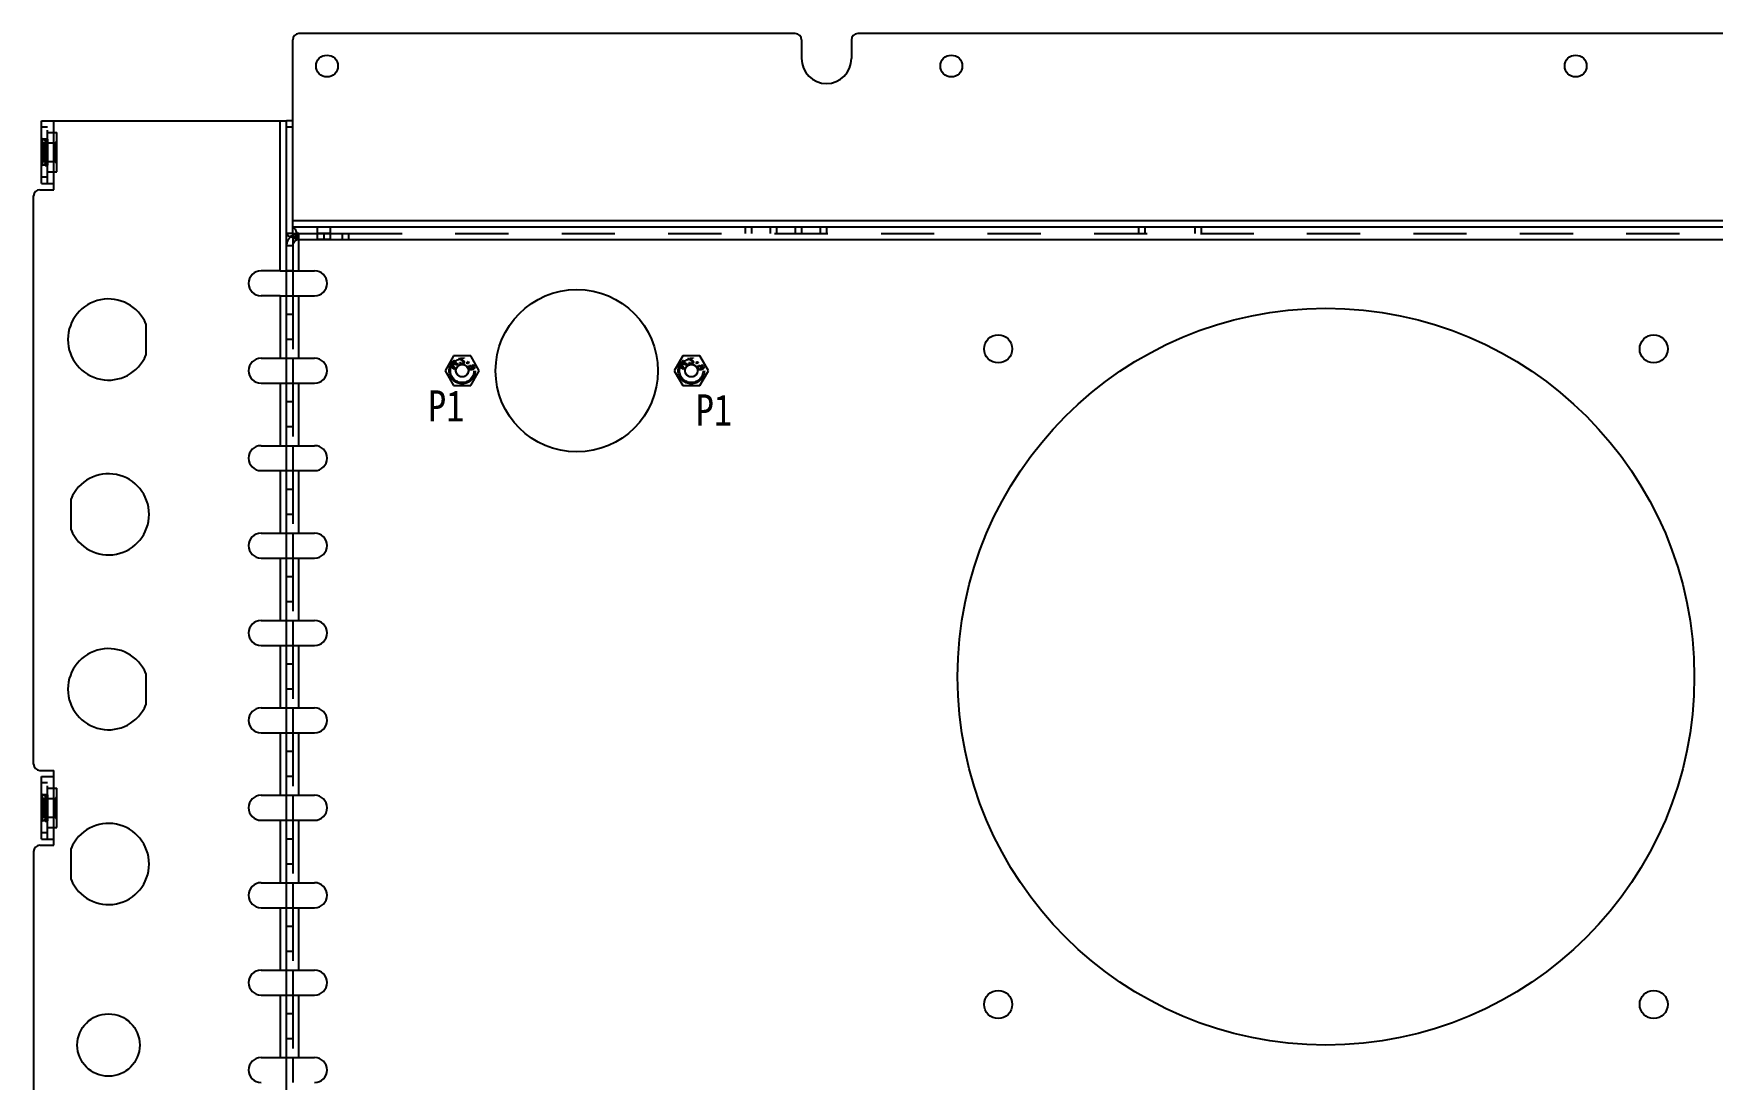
# Model space of a CAD drawing. Header units: millimetres. Extents: x 0 to 8948, y -1340 to 1100.
# Drawn here: x 6336 to 6604.9, y -799.5 to -632 of the extents above; entities that cross this region are included whole.
import ezdxf

# ---------------------------------------------------------------- set-up
doc = ezdxf.new("R2010")
doc.units = ezdxf.units.MM
doc.header["$LTSCALE"] = 85.25
doc.linetypes.add('HIDDEN', pattern=[0.2, 0.1, -0.1])
doc.layers.get('0').update_dxf_attribs({"linetype": 'CONTINUOUS'})
doc.layers.add('02___PRT_ALL_AXES', color=7, linetype='CONTINUOUS')
doc.layers.add('DEFAULT_2', color=8, linetype='HIDDEN')
doc.styles.get("Standard").update_dxf_attribs({"font": 'txt', "width": 0.85})

msp = doc.modelspace()

# ---------------------------------------------------------------- linework, layer by layer
at = {"color": 3, "linetype": 'Continuous'}
for p, q in [((6377.513, -662.996), (6377.513, -632.996)), ((6459.013, -632.996), (6459.013, -635.996)), ((6467.013, -632.996), (6467.013, -635.996)), ((6337.263, -655.996), (6337.263, -645.996)), ((6339.263, -656.996), (6339.263, -645.996)), ((6375.513, -669.996), (6375.513, -645.996)), ((6376.513, -883.996), (6376.513, -645.996)), ((6337.263, -655.996), (6339.263, -655.996)), ((6336.013, -748.996), (6336.013, -657.996)), ((6337.013, -656.996), (6339.263, -656.996)), ((6693.513, -661.996), (6377.513, -661.996)), ((6693.513, -662.996), (6377.513, -662.996)), ((6378.513, -669.996), (6378.513, -664.996)), ((6378.513, -664.996), (6692.513, -664.996)), ((6375.513, -669.996), (6381.013, -669.996)), ((6375.513, -673.996), (6375.513, -683.996)), ((6375.513, -673.996), (6381.013, -673.996)), ((6378.513, -683.996), (6378.513, -673.996)), ((6372.455, -683.996), (6381.013, -683.996)), ((6372.455, -687.996), (6381.013, -687.996)), ((6375.513, -687.996), (6375.513, -697.996)), ((6378.513, -697.996), (6378.513, -687.996)), ((6372.455, -697.996), (6381.013, -697.996)), ((6372.455, -701.996), (6381.013, -701.996)), ((6375.513, -701.996), (6375.513, -711.996)), ((6378.513, -711.996), (6378.513, -701.996)), ((6372.455, -711.996), (6381.013, -711.996)), ((6372.455, -715.996), (6381.013, -715.996)), ((6375.513, -715.996), (6375.513, -725.996)), ((6378.513, -725.996), (6378.513, -715.996)), ((6372.455, -725.996), (6381.013, -725.996)), ((6372.455, -729.996), (6381.013, -729.996)), ((6375.513, -729.996), (6375.513, -739.996)), ((6378.513, -739.996), (6378.513, -729.996)), ((6372.455, -739.996), (6381.013, -739.996)), ((6372.455, -743.996), (6381.013, -743.996)), ((6375.513, -743.996), (6375.513, -753.996)), ((6378.513, -753.996), (6378.513, -743.996)), ((6337.013, -749.996), (6339.263, -749.996)), ((6339.263, -761.996), (6339.263, -749.996)), ((6337.263, -760.996), (6337.263, -750.996)), ((6337.263, -750.996), (6339.263, -750.996)), ((6372.455, -753.996), (6381.013, -753.996)), ((6372.455, -757.996), (6381.013, -757.996)), ((6375.513, -757.996), (6375.513, -767.996)), ((6378.513, -767.996), (6378.513, -757.996)), ((6336.013, -762.996), (6336.013, -858.996)), ((6337.013, -761.996), (6339.263, -761.996)), ((6337.263, -760.996), (6339.263, -760.996)), ((6372.455, -767.996), (6381.013, -767.996)), ((6372.455, -771.996), (6381.013, -771.996)), ((6375.513, -771.996), (6375.513, -781.996)), ((6378.513, -781.996), (6378.513, -771.996)), ((6372.455, -781.996), (6381.013, -781.996)), ((6372.455, -785.996), (6381.013, -785.996)), ((6375.513, -785.996), (6375.513, -795.996)), ((6378.513, -795.996), (6378.513, -785.996)), ((6372.455, -795.996), (6381.013, -795.996))]:
    msp.add_line(p, q, dxfattribs=at)
at = {"color": 1, "linetype": 'Continuous'}
for p, q in [((6458.013, -631.996), (6378.513, -631.996)), ((6618.013, -631.996), (6468.013, -631.996)), ((6337.263, -645.996), (6376.513, -645.996))]:
    msp.add_line(p, q, dxfattribs=at)
at = {"color": 7, "linetype": 'Continuous'}
for p, q in [((6377.513, -645.996), (6376.513, -645.996)), ((6377.513, -646.996), (6376.513, -646.996)), ((6377.513, -663.996), (6376.513, -663.996)), ((6377.513, -663.996), (6377.513, -662.996)), ((6377.513, -669.996), (6377.513, -673.996)), ((6377.513, -683.996), (6377.513, -687.996)), ((6403.292, -683.621), (6401.921, -685.996)), ((6406.034, -683.621), (6403.292, -683.621)), ((6407.405, -685.996), (6406.034, -683.621)), ((6439.992, -683.621), (6438.621, -685.996)), ((6442.734, -683.621), (6439.992, -683.621)), ((6444.105, -685.996), (6442.734, -683.621)), ((6401.921, -685.996), (6403.292, -688.371)), ((6403.292, -688.371), (6406.034, -688.371)), ((6406.034, -688.371), (6407.405, -685.996)), ((6438.621, -685.996), (6439.992, -688.371)), ((6439.992, -688.371), (6442.734, -688.371)), ((6442.734, -688.371), (6444.105, -685.996)), ((6377.513, -697.996), (6377.513, -701.996)), ((6377.513, -711.996), (6377.513, -715.996)), ((6377.513, -725.996), (6377.513, -729.996)), ((6377.513, -739.996), (6377.513, -743.996)), ((6377.513, -753.996), (6377.513, -757.996)), ((6377.513, -767.996), (6377.513, -771.996)), ((6377.513, -781.996), (6377.513, -785.996)), ((6377.513, -795.996), (6377.513, -799.996))]:
    msp.add_line(p, q, dxfattribs=at)
at = {"color": 3, "linetype": 'Continuous'}
for centre, radius, start, end in [((6378.513, -632.996), 1, 90, 180), ((6458.013, -632.996), 1, 0, 90), ((6468.013, -632.996), 1, 90, 180), ((6337.013, -657.996), 1, 90, 180), ((6378.513, -665.996), 2, 109.98896, 117.71441), ((6381.013, -671.996), 2, 270, 90), ((6372.455, -685.996), 2, 90, 270), ((6381.013, -685.996), 2, 270, 90), ((6372.455, -699.996), 2, 90, 270), ((6381.013, -699.996), 2, 270, 90), ((6372.455, -713.996), 2, 90, 270), ((6381.013, -713.996), 2, 270, 90), ((6372.455, -727.996), 2, 90, 270), ((6381.013, -727.996), 2, 270, 90), ((6372.455, -741.996), 2, 90, 270), ((6381.013, -741.996), 2, 270, 90), ((6337.013, -748.996), 1, 180, 270), ((6372.455, -755.996), 2, 90, 270), ((6381.013, -755.996), 2, 270, 90), ((6337.013, -762.996), 1, 90, 180), ((6372.455, -769.996), 2, 90, 270), ((6381.013, -769.996), 2, 270, 90), ((6372.455, -783.996), 2, 90, 270), ((6381.013, -783.996), 2, 270, 90), ((6372.455, -797.996), 2, 90, 270), ((6381.013, -797.996), 2, 270, 90)]:
    msp.add_arc(centre, radius, start, end, dxfattribs=at)
at = {"color": 1, "linetype": 'Continuous'}
msp.add_arc((6463.013, -635.996), 4, 180, 0, dxfattribs=at)
at = {"color": 3, "linetype": 'Continuous'}
for points in [[(6376.513, -663.996), (6376.513, -664.093), (6376.644, -664.246), (6376.863, -664.383), (6377.224, -664.56), (6377.781, -664.762), (6378.257, -664.914), (6378.513, -664.996)], [(6377.513, -662.996), (6377.611, -662.996), (6377.763, -663.127), (6377.9, -663.345), (6378.078, -663.706), (6378.279, -664.263), (6378.432, -664.74), (6378.513, -664.996)]]:
    msp.add_open_spline(points, degree=3, knots=[0, 0, 0, 0, 0.1275582, 0.2247905, 0.3461005, 0.6491201, 1, 1, 1, 1], dxfattribs=at)
at = {"color": 7, "linetype": 'Continuous'}
for points in [[(6377.513, -663.996), (6377.513, -664.189), (6377.759, -664.481), (6378.139, -664.757), (6378.384, -664.914), (6378.513, -664.996)], [(6377.513, -663.996), (6377.706, -663.996), (6377.998, -664.242), (6378.274, -664.621), (6378.431, -664.867), (6378.513, -664.996)]]:
    msp.add_open_spline(points, degree=3, knots=[0, 0, 0, 0, 0.4006962, 0.6839153, 1, 1, 1, 1], dxfattribs=at)
at = {"layer": '02___PRT_ALL_AXES', "color": 8, "linetype": 'HIDDEN'}
for p, q in [((6337.263, -648.896), (6337.263, -653.096)), ((6338.263, -648.896), (6337.263, -648.896)), ((6338.263, -648.896), (6338.263, -653.096)), ((6338.263, -653.096), (6337.263, -653.096)), ((6381.463, -664.996), (6381.463, -662.996)), ((6383.563, -662.996), (6381.463, -662.996)), ((6383.563, -663.996), (6381.463, -663.996)), ((6382.513, -663.996), (6382.513, -664.996)), ((6383.563, -664.996), (6383.563, -662.996)), ((6383.563, -664.996), (6381.463, -664.996)), ((6377.513, -669.996), (6376.513, -669.996)), ((6376.513, -673.996), (6377.513, -673.996)), ((6337.263, -753.896), (6337.263, -758.096)), ((6338.263, -753.896), (6337.263, -753.896)), ((6338.263, -753.896), (6338.263, -758.096)), ((6338.263, -758.096), (6337.263, -758.096))]:
    msp.add_line(p, q, dxfattribs=at)
at = {"layer": '02___PRT_ALL_AXES', "color": 3, "linetype": 'Continuous'}
for p, q in [((6375.513, -669.996), (6372.455, -669.996)), ((6375.513, -673.996), (6372.455, -673.996))]:
    msp.add_line(p, q, dxfattribs=at)
at = {"layer": '02___PRT_ALL_AXES', "color": 1, "linetype": 'Continuous'}
for p, q in [((6354.013, -678.496), (6354.013, -683.496)), ((6342.013, -711.496), (6342.013, -706.496)), ((6354.013, -734.496), (6354.013, -739.496)), ((6342.013, -767.496), (6342.013, -762.496))]:
    msp.add_line(p, q, dxfattribs=at)
for centre, radius in [((6383.013, -637.196), 1.75), ((6483.013, -637.196), 1.75), ((6583.013, -637.196), 1.75), ((6423.013, -685.996), 13)]:
    msp.add_circle(centre, radius, dxfattribs=at)
at = {"layer": '02___PRT_ALL_AXES', "color": 3, "linetype": 'Continuous'}
for centre, radius in [((6543.013, -734.996), 59), ((6490.513, -682.496), 2.25), ((6595.513, -682.496), 2.25), ((6404.663, -685.996), 1), ((6441.363, -685.996), 1), ((6490.513, -787.496), 2.25), ((6595.513, -787.496), 2.25), ((6348.013, -793.996), 5)]:
    msp.add_circle(centre, radius, dxfattribs=at)
at = {"layer": '02___PRT_ALL_AXES', "color": 8, "linetype": 'HIDDEN'}
for centre, radius in [((6404.663, -685.996), 2.095), ((6404.663, -685.996), 1.895), ((6441.363, -685.996), 2.095), ((6441.363, -685.996), 1.895)]:
    msp.add_circle(centre, radius, dxfattribs=at)
at = {"layer": '02___PRT_ALL_AXES', "color": 3, "linetype": 'Continuous'}
msp.add_arc((6372.455, -671.996), 2, 90, 270, dxfattribs=at)
at = {"layer": '02___PRT_ALL_AXES', "color": 1, "linetype": 'Continuous'}
for centre, start, end in [((6348.013, -680.996), 22.61986, 337.38014), ((6348.013, -708.996), 202.61986, 157.38014), ((6348.013, -736.996), 22.61986, 337.38014), ((6348.013, -764.996), 202.61986, 157.38014)]:
    msp.add_arc(centre, 6.5, start, end, dxfattribs=at)
at = {"layer": 'DEFAULT_2', "color": 8, "linetype": 'HIDDEN'}
for p, q in [((6338.263, -646.996), (6337.263, -646.996)), ((6338.263, -655.996), (6338.263, -645.996)), ((6338.263, -647.846), (6339.763, -647.846)), ((6339.763, -654.146), (6339.763, -647.846)), ((6337.293, -648.871), (6337.293, -653.121)), ((6337.293, -648.871), (6337.393, -648.871)), ((6337.593, -649.496), (6337.293, -649.196)), ((6337.393, -648.871), (6337.393, -653.121)), ((6337.883, -649.096), (6337.393, -648.871)), ((6337.593, -649.496), (6337.593, -652.496)), ((6337.593, -649.496), (6339.463, -649.496)), ((6337.883, -648.871), (6337.883, -653.121)), ((6337.883, -648.871), (6338.263, -648.871)), ((6339.463, -649.496), (6339.763, -649.196)), ((6339.463, -649.496), (6339.463, -652.496)), ((6337.593, -652.496), (6337.293, -652.796)), ((6337.293, -653.121), (6337.393, -653.121)), ((6337.883, -652.896), (6337.393, -653.121)), ((6337.593, -652.496), (6339.463, -652.496)), ((6337.883, -653.121), (6338.263, -653.121)), ((6339.463, -652.496), (6339.763, -652.796)), ((6339.743, -651.44), (6339.743, -651.059)), ((6339.763, -651.059), (6339.743, -651.059)), ((6339.743, -651.06), (6339.763, -651.06)), ((6339.743, -651.087), (6339.763, -651.087)), ((6339.763, -651.092), (6339.743, -651.092)), ((6339.743, -651.098), (6339.763, -651.098)), ((6339.743, -651.1), (6339.763, -651.1)), ((6339.763, -651.106), (6339.743, -651.106)), ((6339.743, -651.107), (6339.763, -651.107)), ((6339.743, -651.132), (6339.763, -651.132)), ((6339.743, -651.139), (6339.763, -651.139)), ((6339.743, -651.166), (6339.763, -651.166)), ((6339.743, -651.211), (6339.763, -651.211)), ((6339.743, -651.223), (6339.763, -651.223)), ((6339.743, -651.247), (6339.763, -651.247)), ((6339.743, -651.256), (6339.763, -651.256)), ((6339.743, -651.257), (6339.763, -651.257)), ((6339.743, -651.273), (6339.763, -651.273)), ((6339.743, -651.351), (6339.763, -651.351)), ((6339.743, -651.354), (6339.763, -651.354)), ((6339.763, -651.358), (6339.743, -651.358)), ((6339.743, -651.359), (6339.763, -651.359)), ((6339.743, -651.366), (6339.763, -651.366)), ((6339.743, -651.388), (6339.763, -651.388)), ((6339.743, -651.388), (6339.763, -651.388)), ((6339.743, -651.389), (6339.763, -651.389)), ((6339.743, -651.399), (6339.763, -651.399)), ((6339.743, -651.439), (6339.763, -651.439)), ((6339.743, -651.44), (6339.763, -651.44)), ((6339.743, -653.471), (6339.743, -651.58)), ((6339.743, -651.58), (6339.763, -651.58)), ((6339.743, -651.591), (6339.763, -651.591)), ((6339.743, -651.751), (6339.763, -651.751)), ((6339.743, -651.758), (6339.763, -651.758)), ((6339.743, -651.786), (6339.763, -651.786)), ((6339.743, -651.798), (6339.763, -651.798)), ((6339.743, -651.827), (6339.763, -651.827)), ((6339.743, -651.834), (6339.763, -651.834)), ((6339.743, -651.862), (6339.763, -651.862)), ((6339.763, -651.897), (6339.743, -651.897)), ((6339.743, -652.026), (6339.763, -652.026)), ((6339.763, -652.033), (6339.743, -652.033)), ((6339.743, -652.064), (6339.763, -652.064)), ((6339.763, -652.082), (6339.743, -652.082)), ((6339.743, -652.092), (6339.763, -652.092)), ((6339.743, -652.104), (6339.763, -652.104)), ((6339.743, -652.133), (6339.763, -652.133)), ((6339.763, -652.151), (6339.743, -652.151)), ((6339.743, -652.227), (6339.763, -652.227)), ((6339.743, -652.228), (6339.763, -652.228)), ((6339.743, -652.235), (6339.763, -652.235)), ((6339.743, -652.264), (6339.763, -652.264)), ((6339.743, -652.303), (6339.763, -652.303)), ((6339.743, -652.305), (6339.763, -652.305)), ((6339.763, -652.315), (6339.743, -652.315)), ((6339.743, -652.316), (6339.763, -652.316)), ((6339.763, -652.327), (6339.743, -652.327)), ((6339.743, -652.339), (6339.763, -652.339)), ((6339.743, -652.35), (6339.763, -652.35)), ((6339.763, -652.374), (6339.743, -652.374)), ((6339.743, -652.381), (6339.763, -652.381)), ((6339.743, -652.44), (6339.763, -652.44)), ((6339.763, -652.448), (6339.743, -652.448)), ((6339.743, -652.481), (6339.763, -652.481)), ((6339.743, -652.482), (6339.763, -652.482)), ((6339.763, -652.483), (6339.743, -652.483)), ((6339.743, -652.497), (6339.763, -652.497)), ((6339.743, -652.509), (6339.763, -652.509)), ((6339.763, -652.512), (6339.743, -652.512)), ((6339.743, -652.513), (6339.763, -652.513)), ((6339.743, -652.522), (6339.763, -652.522)), ((6339.763, -652.527), (6339.743, -652.527)), ((6339.743, -652.54), (6339.763, -652.54)), ((6339.743, -652.542), (6339.763, -652.542)), ((6339.743, -652.558), (6339.763, -652.558)), ((6339.743, -652.563), (6339.763, -652.563)), ((6339.763, -652.589), (6339.743, -652.589)), ((6339.743, -652.6), (6339.763, -652.6)), ((6339.743, -652.601), (6339.763, -652.601)), ((6339.743, -652.662), (6339.763, -652.662)), ((6339.743, -652.663), (6339.763, -652.663)), ((6339.743, -652.67), (6339.763, -652.67)), ((6339.743, -652.672), (6339.763, -652.672)), ((6339.743, -652.685), (6339.763, -652.685)), ((6339.743, -652.688), (6339.763, -652.688)), ((6339.743, -652.691), (6339.763, -652.691)), ((6339.763, -652.705), (6339.743, -652.705)), ((6339.743, -652.706), (6339.763, -652.706)), ((6339.743, -652.708), (6339.763, -652.708)), ((6339.743, -652.71), (6339.763, -652.71)), ((6339.743, -652.728), (6339.763, -652.728)), ((6339.743, -652.795), (6339.763, -652.795)), ((6339.743, -652.802), (6339.763, -652.802)), ((6339.743, -652.804), (6339.763, -652.804)), ((6339.743, -652.808), (6339.763, -652.808)), ((6339.743, -652.838), (6339.763, -652.838)), ((6339.743, -652.85), (6339.763, -652.85)), ((6339.743, -652.895), (6339.763, -652.895)), ((6339.763, -652.896), (6339.743, -652.896)), ((6339.743, -652.907), (6339.763, -652.907)), ((6339.743, -652.918), (6339.763, -652.918)), ((6339.743, -652.924), (6339.763, -652.924)), ((6339.743, -652.925), (6339.763, -652.925)), ((6339.743, -652.952), (6339.763, -652.952)), ((6339.743, -652.954), (6339.763, -652.954)), ((6339.743, -652.955), (6339.763, -652.955)), ((6339.743, -652.975), (6339.763, -652.975)), ((6339.743, -652.987), (6339.763, -652.987)), ((6339.743, -652.996), (6339.763, -652.996)), ((6339.743, -653.029), (6339.763, -653.029)), ((6339.743, -653.11), (6339.763, -653.11)), ((6339.743, -653.143), (6339.763, -653.143)), ((6339.763, -653.366), (6339.743, -653.366)), ((6339.743, -653.376), (6339.763, -653.376)), ((6339.743, -653.387), (6339.763, -653.387)), ((6339.743, -653.388), (6339.763, -653.388)), ((6339.743, -653.389), (6339.763, -653.389)), ((6339.763, -653.39), (6339.743, -653.39)), ((6339.743, -653.428), (6339.763, -653.428)), ((6338.263, -654.996), (6337.263, -654.996)), ((6338.263, -654.146), (6339.763, -654.146)), ((6339.763, -653.435), (6339.743, -653.435)), ((6339.743, -653.458), (6339.763, -653.458)), ((6339.743, -653.471), (6339.763, -653.471)), ((6377.513, -663.996), (6377.513, -669.996)), ((6377.513, -663.996), (6378.513, -663.996)), ((6378.513, -664.996), (6378.513, -663.996)), ((6378.513, -663.996), (6386.513, -663.996)), ((6385.513, -664.996), (6385.513, -663.996)), ((6386.513, -664.996), (6386.513, -663.996)), ((6386.513, -663.996), (6684.513, -663.996)), ((6450.013, -662.996), (6450.013, -663.996)), ((6451.013, -662.996), (6451.013, -663.996)), ((6454.013, -662.996), (6454.013, -663.996)), ((6455.013, -662.996), (6455.013, -663.996)), ((6458.013, -662.996), (6458.013, -663.996)), ((6459.013, -662.996), (6459.013, -663.996)), ((6462.013, -662.996), (6462.013, -663.996)), ((6463.013, -662.996), (6463.013, -663.996)), ((6513.013, -662.996), (6513.013, -663.996)), ((6514.013, -662.996), (6514.013, -663.996)), ((6522.013, -662.996), (6522.013, -663.996)), ((6523.013, -662.996), (6523.013, -663.996)), ((6377.513, -665.996), (6376.513, -665.996)), ((6377.513, -673.996), (6377.513, -683.996)), ((6377.513, -676.996), (6376.513, -676.996)), ((6377.513, -680.996), (6376.513, -680.996)), ((6403.475, -685.799), (6402.696, -685.275)), ((6402.743, -685.156), (6403.369, -685.577)), ((6403.369, -685.577), (6402.879, -684.897)), ((6402.973, -684.758), (6403.787, -684.955)), ((6403.013, -684.886), (6403.58, -685.644)), ((6403.929, -685.125), (6403.013, -684.886)), ((6403.787, -684.955), (6403.162, -684.534)), ((6403.254, -684.445), (6404.034, -684.97)), ((6403.58, -685.644), (6403.475, -685.799)), ((6404.034, -684.97), (6403.929, -685.125)), ((6404.234, -684.018), (6404.232, -683.946)), ((6404.831, -684.534), (6404.234, -684.018)), ((6404.273, -684.677), (6404.377, -684.674)), ((6404.296, -684.761), (6404.273, -684.677)), ((6404.381, -684.844), (6404.296, -684.761)), ((6404.377, -684.674), (6404.42, -684.737)), ((6404.466, -684.884), (6404.381, -684.844)), ((6404.983, -683.998), (6404.4, -684.014)), ((6404.4, -684.014), (6404.934, -684.467)), ((6404.42, -684.737), (6404.484, -684.778)), ((6404.612, -684.902), (6404.466, -684.884)), ((6404.484, -684.778), (6404.588, -684.796)), ((6404.588, -684.796), (6404.672, -684.794)), ((6404.696, -684.899), (6404.612, -684.902)), ((6404.672, -684.794), (6404.775, -684.77)), ((6404.82, -684.875), (6404.696, -684.899)), ((6404.775, -684.77), (6404.837, -684.725)), ((6404.902, -684.83), (6404.82, -684.875)), ((6404.875, -684.618), (6404.831, -684.534)), ((6404.837, -684.725), (6404.877, -684.66)), ((6404.877, -684.66), (6404.875, -684.618)), ((6404.983, -684.743), (6404.902, -684.83)), ((6404.934, -684.467), (6404.977, -684.53)), ((6404.977, -684.53), (6405, -684.614)), ((6404.981, -683.925), (6404.983, -683.998)), ((6405.002, -684.657), (6404.983, -684.743)), ((6405, -684.614), (6405.002, -684.657)), ((6405.374, -684.713), (6405.55, -684.682)), ((6405.378, -684.742), (6405.374, -684.713)), ((6405.525, -684.717), (6405.378, -684.742)), ((6405.438, -684.838), (6405.525, -684.717)), ((6405.472, -684.862), (6405.438, -684.838)), ((6405.559, -684.741), (6405.472, -684.862)), ((6405.522, -684.505), (6405.552, -684.5)), ((6405.55, -684.682), (6405.522, -684.505)), ((6405.552, -684.5), (6405.575, -684.647)), ((6405.582, -684.888), (6405.559, -684.741)), ((6405.575, -684.647), (6405.661, -684.526)), ((6405.611, -684.883), (6405.582, -684.888)), ((6405.76, -684.675), (6405.584, -684.706)), ((6405.584, -684.706), (6405.611, -684.883)), ((6405.695, -684.551), (6405.608, -684.672)), ((6405.608, -684.672), (6405.755, -684.646)), ((6405.659, -685.464), (6405.684, -685.344)), ((6405.673, -685.569), (6405.659, -685.464)), ((6405.661, -684.526), (6405.695, -684.551)), ((6405.708, -685.667), (6405.673, -685.569)), ((6405.684, -685.344), (6405.743, -685.257)), ((6405.763, -685.758), (6405.708, -685.667)), ((6405.743, -685.257), (6405.829, -685.182)), ((6405.755, -684.646), (6405.76, -684.675)), ((6405.785, -685.375), (6405.766, -685.448)), ((6405.766, -685.448), (6405.767, -685.514)), ((6405.767, -685.514), (6405.816, -685.651)), ((6405.831, -685.314), (6405.785, -685.375)), ((6405.816, -685.651), (6405.857, -685.703)), ((6405.829, -685.182), (6405.909, -685.153)), ((6405.884, -685.273), (6405.831, -685.314)), ((6405.924, -685.259), (6405.884, -685.273)), ((6405.909, -685.153), (6406.023, -685.157)), ((6405.991, -685.257), (6405.924, -685.259)), ((6406.065, -685.275), (6405.991, -685.257)), ((6406.023, -685.157), (6406.125, -685.187)), ((6406.126, -685.319), (6406.065, -685.275)), ((6406.125, -685.187), (6406.22, -685.264)), ((6406.167, -685.371), (6406.126, -685.319)), ((6406.152, -685.708), (6406.198, -685.647)), ((6406.216, -685.508), (6406.167, -685.371)), ((6406.198, -685.647), (6406.217, -685.574)), ((6406.217, -685.574), (6406.216, -685.508)), ((6406.22, -685.264), (6406.275, -685.355)), ((6406.275, -685.355), (6406.31, -685.453)), ((6406.325, -685.558), (6406.286, -685.704)), ((6406.286, -685.704), (6406.327, -685.69)), ((6406.304, -685.057), (6406.371, -685.055)), ((6406.339, -685.155), (6406.304, -685.057)), ((6406.31, -685.453), (6406.325, -685.558)), ((6406.327, -685.69), (6406.44, -685.628)), ((6406.413, -685.173), (6406.339, -685.155)), ((6406.371, -685.055), (6406.472, -685.085)), ((6406.474, -685.217), (6406.413, -685.173)), ((6406.44, -685.628), (6406.493, -685.587)), ((6406.472, -685.085), (6406.567, -685.162)), ((6406.515, -685.269), (6406.474, -685.217)), ((6406.493, -685.587), (6406.539, -685.526)), ((6406.581, -685.644), (6406.495, -685.719)), ((6406.557, -685.387), (6406.515, -685.269)), ((6406.539, -685.526), (6406.558, -685.453)), ((6406.558, -685.453), (6406.557, -685.387)), ((6406.567, -685.162), (6406.621, -685.251)), ((6406.64, -685.556), (6406.581, -685.644)), ((6406.665, -685.437), (6406.64, -685.556)), ((6406.651, -685.334), (6406.665, -685.437)), ((6440.175, -685.799), (6439.396, -685.275)), ((6439.443, -685.156), (6440.069, -685.577)), ((6440.069, -685.577), (6439.579, -684.897)), ((6439.673, -684.758), (6440.487, -684.955)), ((6439.713, -684.886), (6440.28, -685.644)), ((6440.629, -685.125), (6439.713, -684.886)), ((6440.487, -684.955), (6439.862, -684.534)), ((6439.954, -684.445), (6440.734, -684.97)), ((6440.28, -685.644), (6440.175, -685.799)), ((6440.734, -684.97), (6440.629, -685.125)), ((6440.934, -684.018), (6440.932, -683.946)), ((6441.531, -684.534), (6440.934, -684.018)), ((6440.973, -684.677), (6441.077, -684.674)), ((6440.996, -684.761), (6440.973, -684.677)), ((6441.081, -684.844), (6440.996, -684.761)), ((6441.077, -684.674), (6441.12, -684.737)), ((6441.166, -684.884), (6441.081, -684.844)), ((6441.683, -683.998), (6441.1, -684.014)), ((6441.1, -684.014), (6441.634, -684.467)), ((6441.12, -684.737), (6441.184, -684.778)), ((6441.312, -684.902), (6441.166, -684.884)), ((6441.184, -684.778), (6441.288, -684.796)), ((6441.288, -684.796), (6441.372, -684.794)), ((6441.396, -684.899), (6441.312, -684.902)), ((6441.372, -684.794), (6441.475, -684.77)), ((6441.52, -684.875), (6441.396, -684.899)), ((6441.475, -684.77), (6441.537, -684.725)), ((6441.602, -684.83), (6441.52, -684.875)), ((6441.575, -684.618), (6441.531, -684.534)), ((6441.537, -684.725), (6441.577, -684.66)), ((6441.577, -684.66), (6441.575, -684.618)), ((6441.683, -684.743), (6441.602, -684.83)), ((6441.634, -684.467), (6441.677, -684.53)), ((6441.677, -684.53), (6441.7, -684.614)), ((6441.681, -683.925), (6441.683, -683.998)), ((6441.702, -684.657), (6441.683, -684.743)), ((6441.7, -684.614), (6441.702, -684.657)), ((6442.074, -684.713), (6442.25, -684.682)), ((6442.078, -684.742), (6442.074, -684.713)), ((6442.225, -684.717), (6442.078, -684.742)), ((6442.138, -684.838), (6442.225, -684.717)), ((6442.172, -684.862), (6442.138, -684.838)), ((6442.259, -684.741), (6442.172, -684.862)), ((6442.222, -684.505), (6442.252, -684.5)), ((6442.25, -684.682), (6442.222, -684.505)), ((6442.252, -684.5), (6442.275, -684.647)), ((6442.282, -684.888), (6442.259, -684.741)), ((6442.275, -684.647), (6442.361, -684.526)), ((6442.311, -684.883), (6442.282, -684.888)), ((6442.46, -684.675), (6442.284, -684.706)), ((6442.284, -684.706), (6442.311, -684.883)), ((6442.395, -684.551), (6442.308, -684.672)), ((6442.308, -684.672), (6442.455, -684.646)), ((6442.359, -685.464), (6442.384, -685.344)), ((6442.373, -685.569), (6442.359, -685.464)), ((6442.361, -684.526), (6442.395, -684.551)), ((6442.408, -685.667), (6442.373, -685.569)), ((6442.384, -685.344), (6442.443, -685.257)), ((6442.463, -685.758), (6442.408, -685.667)), ((6442.443, -685.257), (6442.529, -685.182)), ((6442.455, -684.646), (6442.46, -684.675)), ((6442.485, -685.375), (6442.466, -685.448)), ((6442.466, -685.448), (6442.467, -685.514)), ((6442.467, -685.514), (6442.516, -685.651)), ((6442.531, -685.314), (6442.485, -685.375)), ((6442.516, -685.651), (6442.557, -685.703)), ((6442.529, -685.182), (6442.609, -685.153)), ((6442.584, -685.273), (6442.531, -685.314)), ((6442.624, -685.259), (6442.584, -685.273)), ((6442.609, -685.153), (6442.723, -685.157)), ((6442.691, -685.257), (6442.624, -685.259)), ((6442.765, -685.275), (6442.691, -685.257)), ((6442.723, -685.157), (6442.825, -685.187)), ((6442.826, -685.319), (6442.765, -685.275)), ((6442.825, -685.187), (6442.92, -685.264)), ((6442.867, -685.371), (6442.826, -685.319)), ((6442.852, -685.708), (6442.898, -685.647)), ((6442.916, -685.508), (6442.867, -685.371)), ((6442.898, -685.647), (6442.917, -685.574)), ((6442.917, -685.574), (6442.916, -685.508)), ((6442.92, -685.264), (6442.975, -685.355)), ((6442.975, -685.355), (6443.01, -685.453)), ((6443.025, -685.558), (6442.986, -685.704)), ((6442.986, -685.704), (6443.027, -685.69)), ((6443.004, -685.057), (6443.071, -685.055)), ((6443.039, -685.155), (6443.004, -685.057)), ((6443.01, -685.453), (6443.025, -685.558)), ((6443.027, -685.69), (6443.14, -685.628)), ((6443.113, -685.173), (6443.039, -685.155)), ((6443.071, -685.055), (6443.172, -685.085)), ((6443.174, -685.217), (6443.113, -685.173)), ((6443.14, -685.628), (6443.193, -685.587)), ((6443.172, -685.085), (6443.267, -685.162)), ((6443.215, -685.269), (6443.174, -685.217)), ((6443.193, -685.587), (6443.239, -685.526)), ((6443.281, -685.644), (6443.195, -685.719)), ((6443.257, -685.387), (6443.215, -685.269)), ((6443.239, -685.526), (6443.258, -685.453)), ((6443.258, -685.453), (6443.257, -685.387)), ((6443.267, -685.162), (6443.321, -685.251)), ((6443.34, -685.556), (6443.281, -685.644)), ((6443.365, -685.437), (6443.34, -685.556)), ((6443.351, -685.334), (6443.365, -685.437)), ((6377.513, -687.996), (6377.513, -697.996)), ((6405.859, -685.835), (6405.763, -685.758)), ((6405.857, -685.703), (6405.918, -685.747)), ((6405.96, -685.865), (6405.859, -685.835)), ((6405.918, -685.747), (6405.992, -685.765)), ((6406.074, -685.869), (6405.96, -685.865)), ((6405.992, -685.765), (6406.059, -685.763)), ((6406.059, -685.763), (6406.099, -685.749)), ((6406.221, -685.838), (6406.074, -685.869)), ((6406.099, -685.749), (6406.152, -685.708)), ((6406.361, -685.788), (6406.221, -685.838)), ((6406.495, -685.719), (6406.361, -685.788)), ((6442.559, -685.835), (6442.463, -685.758)), ((6442.557, -685.703), (6442.618, -685.747)), ((6442.66, -685.865), (6442.559, -685.835)), ((6442.618, -685.747), (6442.692, -685.765)), ((6442.774, -685.869), (6442.66, -685.865)), ((6442.692, -685.765), (6442.759, -685.763)), ((6442.759, -685.763), (6442.799, -685.749)), ((6442.921, -685.838), (6442.774, -685.869)), ((6442.799, -685.749), (6442.852, -685.708)), ((6443.061, -685.788), (6442.921, -685.838)), ((6443.195, -685.719), (6443.061, -685.788)), ((6377.513, -690.996), (6376.513, -690.996)), ((6377.513, -694.996), (6376.513, -694.996)), ((6377.513, -701.996), (6377.513, -711.996)), ((6377.513, -704.996), (6376.513, -704.996)), ((6377.513, -708.996), (6376.513, -708.996)), ((6377.513, -715.996), (6377.513, -725.996)), ((6377.513, -718.996), (6376.513, -718.996)), ((6377.513, -722.996), (6376.513, -722.996)), ((6377.513, -729.996), (6377.513, -739.996)), ((6377.513, -732.996), (6376.513, -732.996)), ((6377.513, -736.996), (6376.513, -736.996)), ((6377.513, -743.996), (6377.513, -753.996)), ((6377.513, -746.996), (6376.513, -746.996)), ((6338.263, -751.996), (6337.263, -751.996)), ((6338.263, -760.996), (6338.263, -750.996)), ((6338.263, -752.846), (6339.763, -752.846)), ((6339.763, -759.146), (6339.763, -752.846)), ((6377.513, -750.996), (6376.513, -750.996)), ((6337.293, -753.871), (6337.293, -758.121)), ((6337.293, -753.871), (6337.393, -753.871)), ((6337.593, -754.496), (6337.293, -754.196)), ((6337.393, -753.871), (6337.393, -758.121)), ((6337.883, -754.096), (6337.393, -753.871)), ((6337.593, -754.496), (6337.593, -757.496)), ((6337.593, -754.496), (6339.463, -754.496)), ((6337.883, -753.871), (6337.883, -758.121)), ((6337.883, -753.871), (6338.263, -753.871)), ((6339.463, -754.496), (6339.763, -754.196)), ((6339.463, -754.496), (6339.463, -757.496)), ((6337.593, -757.496), (6337.293, -757.796)), ((6337.293, -758.121), (6337.393, -758.121)), ((6337.883, -757.896), (6337.393, -758.121)), ((6337.593, -757.496), (6339.463, -757.496)), ((6337.883, -758.121), (6338.263, -758.121)), ((6339.463, -757.496), (6339.763, -757.796)), ((6339.743, -756.44), (6339.743, -756.059)), ((6339.763, -756.059), (6339.743, -756.059)), ((6339.743, -756.06), (6339.763, -756.06)), ((6339.743, -756.087), (6339.763, -756.087)), ((6339.763, -756.092), (6339.743, -756.092)), ((6339.743, -756.098), (6339.763, -756.098)), ((6339.743, -756.1), (6339.763, -756.1)), ((6339.763, -756.106), (6339.743, -756.106)), ((6339.743, -756.107), (6339.763, -756.107)), ((6339.743, -756.132), (6339.763, -756.132)), ((6339.743, -756.139), (6339.763, -756.139)), ((6339.743, -756.166), (6339.763, -756.166)), ((6339.743, -756.211), (6339.763, -756.211)), ((6339.743, -756.223), (6339.763, -756.223)), ((6339.743, -756.247), (6339.763, -756.247)), ((6339.743, -756.256), (6339.763, -756.256)), ((6339.743, -756.257), (6339.763, -756.257)), ((6339.743, -756.273), (6339.763, -756.273)), ((6339.743, -756.351), (6339.763, -756.351)), ((6339.743, -756.354), (6339.763, -756.354)), ((6339.763, -756.358), (6339.743, -756.358)), ((6339.743, -756.359), (6339.763, -756.359)), ((6339.743, -756.366), (6339.763, -756.366)), ((6339.743, -756.388), (6339.763, -756.388)), ((6339.743, -756.388), (6339.763, -756.388)), ((6339.743, -756.389), (6339.763, -756.389)), ((6339.743, -756.399), (6339.763, -756.399)), ((6339.743, -756.439), (6339.763, -756.439)), ((6339.743, -756.44), (6339.763, -756.44)), ((6339.743, -758.471), (6339.743, -756.58)), ((6339.743, -756.58), (6339.763, -756.58)), ((6339.743, -756.591), (6339.763, -756.591)), ((6339.743, -756.751), (6339.763, -756.751)), ((6339.743, -756.758), (6339.763, -756.758)), ((6339.743, -756.786), (6339.763, -756.786)), ((6339.743, -756.798), (6339.763, -756.798)), ((6339.743, -756.827), (6339.763, -756.827)), ((6339.743, -756.834), (6339.763, -756.834)), ((6339.743, -756.862), (6339.763, -756.862)), ((6339.763, -756.897), (6339.743, -756.897)), ((6339.743, -757.026), (6339.763, -757.026)), ((6339.763, -757.033), (6339.743, -757.033)), ((6339.743, -757.064), (6339.763, -757.064)), ((6339.763, -757.082), (6339.743, -757.082)), ((6339.743, -757.092), (6339.763, -757.092)), ((6339.743, -757.104), (6339.763, -757.104)), ((6339.743, -757.133), (6339.763, -757.133)), ((6339.763, -757.151), (6339.743, -757.151)), ((6339.743, -757.227), (6339.763, -757.227)), ((6339.743, -757.228), (6339.763, -757.228)), ((6339.743, -757.235), (6339.763, -757.235)), ((6339.743, -757.264), (6339.763, -757.264)), ((6339.743, -757.303), (6339.763, -757.303)), ((6339.743, -757.305), (6339.763, -757.305)), ((6339.763, -757.315), (6339.743, -757.315)), ((6339.743, -757.316), (6339.763, -757.316)), ((6339.763, -757.327), (6339.743, -757.327)), ((6339.743, -757.339), (6339.763, -757.339)), ((6339.743, -757.35), (6339.763, -757.35)), ((6339.763, -757.374), (6339.743, -757.374)), ((6339.743, -757.381), (6339.763, -757.381)), ((6339.743, -757.44), (6339.763, -757.44)), ((6339.763, -757.448), (6339.743, -757.448)), ((6339.743, -757.481), (6339.763, -757.481)), ((6339.743, -757.482), (6339.763, -757.482)), ((6339.763, -757.483), (6339.743, -757.483)), ((6339.743, -757.497), (6339.763, -757.497)), ((6339.743, -757.509), (6339.763, -757.509)), ((6339.763, -757.512), (6339.743, -757.512)), ((6339.743, -757.513), (6339.763, -757.513)), ((6339.743, -757.522), (6339.763, -757.522)), ((6339.763, -757.527), (6339.743, -757.527)), ((6339.743, -757.54), (6339.763, -757.54)), ((6339.743, -757.542), (6339.763, -757.542)), ((6339.743, -757.558), (6339.763, -757.558)), ((6339.743, -757.563), (6339.763, -757.563)), ((6339.763, -757.589), (6339.743, -757.589)), ((6339.743, -757.6), (6339.763, -757.6)), ((6339.743, -757.601), (6339.763, -757.601)), ((6339.743, -757.662), (6339.763, -757.662)), ((6339.743, -757.663), (6339.763, -757.663)), ((6339.743, -757.67), (6339.763, -757.67)), ((6339.743, -757.672), (6339.763, -757.672)), ((6339.743, -757.685), (6339.763, -757.685)), ((6339.743, -757.688), (6339.763, -757.688)), ((6339.743, -757.691), (6339.763, -757.691)), ((6339.763, -757.705), (6339.743, -757.705)), ((6339.743, -757.706), (6339.763, -757.706)), ((6339.743, -757.708), (6339.763, -757.708)), ((6339.743, -757.71), (6339.763, -757.71)), ((6339.743, -757.728), (6339.763, -757.728)), ((6339.743, -757.795), (6339.763, -757.795)), ((6339.743, -757.802), (6339.763, -757.802)), ((6339.743, -757.804), (6339.763, -757.804)), ((6339.743, -757.808), (6339.763, -757.808)), ((6339.743, -757.838), (6339.763, -757.838)), ((6339.743, -757.85), (6339.763, -757.85)), ((6339.743, -757.895), (6339.763, -757.895)), ((6339.763, -757.896), (6339.743, -757.896)), ((6339.743, -757.907), (6339.763, -757.907)), ((6339.743, -757.918), (6339.763, -757.918)), ((6339.743, -757.924), (6339.763, -757.924)), ((6339.743, -757.925), (6339.763, -757.925)), ((6339.743, -757.952), (6339.763, -757.952)), ((6339.743, -757.954), (6339.763, -757.954)), ((6339.743, -757.955), (6339.763, -757.955)), ((6339.743, -757.975), (6339.763, -757.975)), ((6339.743, -757.987), (6339.763, -757.987)), ((6339.743, -757.996), (6339.763, -757.996)), ((6339.743, -758.029), (6339.763, -758.029)), ((6339.743, -758.11), (6339.763, -758.11)), ((6339.743, -758.143), (6339.763, -758.143)), ((6377.513, -757.996), (6377.513, -767.996)), ((6338.263, -759.996), (6337.263, -759.996)), ((6338.263, -759.146), (6339.763, -759.146)), ((6339.763, -758.366), (6339.743, -758.366)), ((6339.743, -758.376), (6339.763, -758.376)), ((6339.743, -758.387), (6339.763, -758.387)), ((6339.743, -758.388), (6339.763, -758.388)), ((6339.743, -758.389), (6339.763, -758.389)), ((6339.763, -758.39), (6339.743, -758.39)), ((6339.743, -758.428), (6339.763, -758.428)), ((6339.763, -758.435), (6339.743, -758.435)), ((6339.743, -758.458), (6339.763, -758.458)), ((6339.743, -758.471), (6339.763, -758.471)), ((6377.513, -760.996), (6376.513, -760.996)), ((6377.513, -764.996), (6376.513, -764.996)), ((6377.513, -771.996), (6377.513, -781.996)), ((6377.513, -774.996), (6376.513, -774.996)), ((6377.513, -778.996), (6376.513, -778.996)), ((6377.513, -785.996), (6377.513, -795.996)), ((6377.513, -788.996), (6376.513, -788.996)), ((6377.513, -792.996), (6376.513, -792.996))]:
    msp.add_line(p, q, dxfattribs=at)
for centre in [(6404.663, -685.996), (6441.363, -685.996)]:
    msp.add_circle(centre, 1, dxfattribs=at)
for radius, start, end in [(2, 90, 109.98896), (2, 117.71441, 180), (1, 90, 180)]:
    msp.add_arc((6378.513, -665.996), radius, start, end, dxfattribs=at)

# ---------------------------------------------------------------- texts
at = {"color": 1, "linetype": 'Continuous', "char_height": 5, "width": 8.5, "attachment_point": 1, "line_spacing_factor": 0.9}
for insert in [(6399.213, -689.123), (6442.09, -689.771)]:
    msp.add_mtext('P1', dxfattribs=dict(at, insert=insert))

doc.saveas('drawing.dxf')
